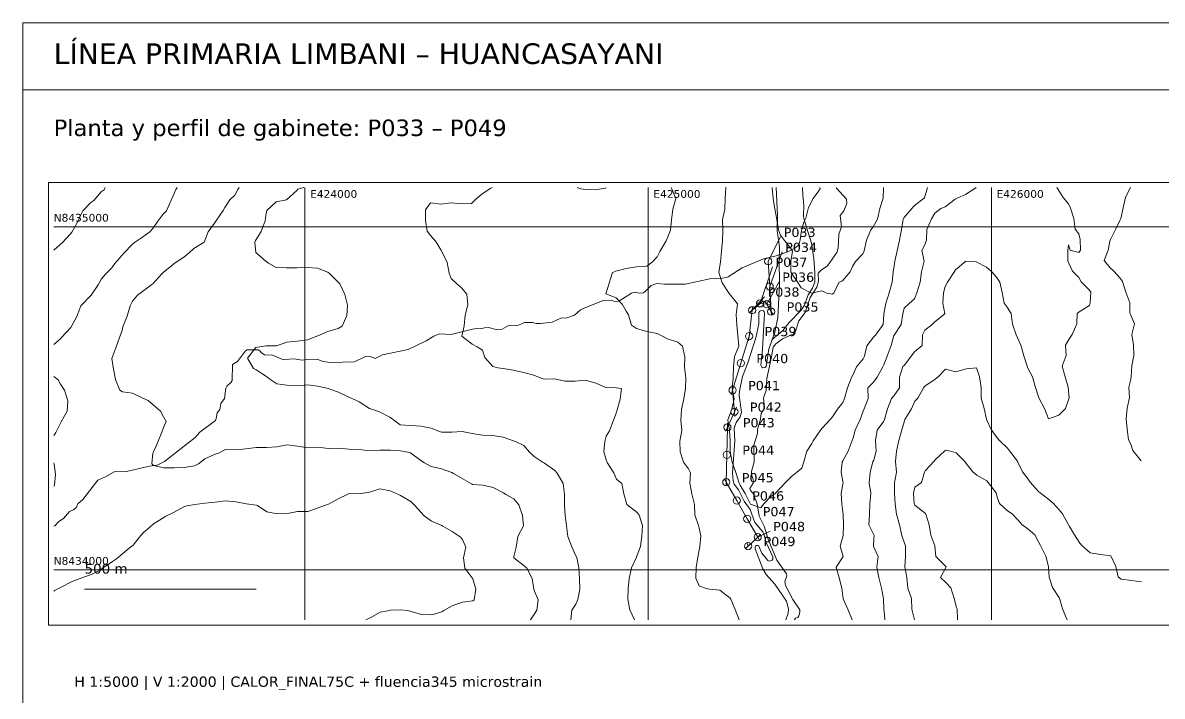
# Paper-space layout 'LP-07' of a CAD drawing. Header units: metres, sheet in millimetres. Extents: x 10 to 410, y 10 to 287.
# Drawn here: x 10 to 231.3, y 156.2 to 287 of the extents above; entities that cross this region are included whole.
import ezdxf

# ---------------------------------------------------------------- set-up
doc = ezdxf.new("R2010")
doc.units = ezdxf.units.M
for name, color, linetype, lineweight, true_color in [('AGUA', 7, 'Continuous', 13, 0x5ba3c5), ('ALERTA', 7, 'Continuous', 13, 0xc56b20), ('EJE', 7, 'Continuous', 18, 0x087f8c), ('GRILLA', 7, 'Continuous', 13, 0xd2dce3), ('MARCO', 7, 'Continuous', 13, 0x163b55), ('POSTES', 7, 'Continuous', 13, 0x244c65), ('RETENIDA', 7, 'Continuous', 13, 0xa77738), ('TERRENO', 7, 'Continuous', 13, 0x777777), ('TEXTO', 7, 'Continuous', 13, 0x163b55), ('VIA', 7, 'Continuous', 13, 0xa7a7a7)]:
    doc.layers.add(name, color=color, linetype=linetype, lineweight=lineweight, true_color=true_color)
doc.styles.add('LP-TEXTO', font='DejaVuSans.ttf')

psp = doc.layouts.new('LP-07')

# ---------------------------------------------------------------- linework, layer by layer
at = {"layer": 'AGUA'}
for points in [[(16, 189.22), (16.2, 189.25), (16.99, 190.1), (17.93, 190.72), (19.08, 192.03), (19.82, 192.39), (20.41, 192.87), (20.72, 193.58), (21.66, 194.37), (24.6, 198.16), (26.09, 198.78), (27.78, 199.74), (30.14, 199.86), (34.61, 200.85), (36.12, 201.03), (37.54, 201.8), (43.49, 206.42), (44.36, 207.48), (47.4, 209.77), (47.59, 210.1), (47.78, 211.23), (48.28, 211.9), (48.47, 213.06), (49.16, 214.02), (49.43, 216.03), (49.6, 216.38), (50.48, 217.18), (50.68, 217.51), (50.7, 220.64), (51.71, 221.2), (53.28, 223.25), (53.61, 223.46), (55.71, 223.47), (56.04, 223.26), (56.28, 222.94), (56.93, 222.52), (58.52, 222.42), (60.31, 221.64), (60.74, 221.57), (62.74, 221.69), (64.27, 221.46), (65.08, 221.58), (67.2, 221.63), (68.28, 221.21), (69.79, 221.02), (74.4, 221.15), (76.56, 222.19), (77.31, 222.23), (78.43, 221.79), (79.86, 222.47), (84.83, 223.56), (88.36, 225.2), (89.81, 226.12), (90.87, 226.57), (93.18, 226.44), (97.35, 227.51), (98.14, 227.61), (98.93, 227.55), (99.7, 227.74), (100.47, 227.79), (101.96, 227.44), (103.1, 227.47), (104.45, 228.26), (105.93, 228.15), (106.3, 228.24), (107.44, 228.77), (108.98, 228.77), (109.72, 228.6), (110.53, 228.6), (112.84, 228.82), (114.48, 229.59), (115.66, 229.71), (117.16, 230.17), (118.35, 231.23), (118.7, 231.43), (122.73, 233.03), (124.27, 233.09), (125.02, 232.88), (125.78, 232.9), (128.22, 234.47), (128.57, 234.6), (128.94, 234.64), (129.69, 234.49), (130.48, 234.57), (130.83, 234.74), (132.02, 235.95), (133.12, 236.38), (134.66, 236.25), (138.64, 236.22), (143.42, 237.25), (145.47, 237.32), (146.64, 237.55), (147.01, 237.67), (149.75, 239.38), (153.85, 241.12), (156.32, 241.74), (158.6, 242.51), (159.96, 243.21), (160.58, 243.73), (160.77, 244.07), (160.96, 244.84), (161.23, 246.64), (161.67, 248.29), (162.07, 249.06), (162.62, 251.1), (163.51, 252.88), (164.25, 253.81), (164.85, 254.77), (164.81, 255)], [(159.88, 171), (160.06, 171.33), (160.54, 171.45), (160.75, 171.78), (160.94, 172.53), (160.9, 172.93), (159.57, 174.96), (158.15, 177.68), (157.99, 178.46), (158.38, 179.58), (158.34, 179.98), (156.44, 182.58), (154.75, 186.68), (153.97, 189.19), (153.02, 191.16), (152.66, 193.52), (151.88, 195.53), (151.34, 196.16), (151.24, 196.56), (151.86, 197.58), (151.93, 197.97), (151.76, 198.71), (151.54, 199.04), (151.54, 199.84), (152.08, 201.69), (151.99, 204.97), (152.7, 207.19), (152.73, 207.98), (153.29, 209.97), (153.42, 211.12), (154.05, 212.12), (153.84, 214.12), (154.41, 215.58), (154.54, 217.9), (155.45, 222.1), (155.72, 224), (156.27, 224.63), (157.56, 225.62), (159.72, 226.58), (160.13, 227.27), (160.7, 229.1), (161.95, 230.69), (162.96, 233.61), (164.21, 235.66), (164.54, 236.8), (164.49, 238.37), (165.05, 238.95), (166.28, 239.79), (168.11, 242.35), (168.36, 243.23), (168.47, 245.92), (169, 247.36), (168.74, 249.56), (169.48, 250.48), (169.9, 251.56), (170.03, 251.94), (169.97, 252.73), (168.05, 254.89), (167.98, 255)]]:
    psp.add_lwpolyline(points, dxfattribs=at)
at = {"layer": 'ALERTA'}
for centre in [(153.19, 232.49), (154.51, 232.31), (155.36, 230.89), (151.07, 226.13), (149.47, 220.88), (148.22, 211.44), (146.75, 203.07), (150.71, 190.63), (152.74, 187.08)]:
    psp.add_circle(centre, 0.7, dxfattribs=at)
at = {"layer": 'EJE'}
psp.add_lwpolyline([(154.79, 240.66), (155.07, 235.78), (155.36, 230.89), (154.51, 232.31), (153.19, 232.49), (151.66, 231.15), (151.07, 226.13), (149.47, 220.88), (147.87, 215.63), (148.22, 211.44), (146.85, 208.41), (146.75, 203.07), (146.64, 197.74), (148.67, 194.19), (150.71, 190.63), (152.74, 187.08), (150.87, 185.34)], dxfattribs=at)
at = {"layer": 'GRILLA'}
psp.add_lwpolyline([(15, 170), (287, 170), (287, 256), (15, 256)], close=True, dxfattribs=at)
for points in [[(64.81, 171), (64.81, 255)], [(131.48, 171), (131.48, 255)], [(198.14, 171), (198.14, 255)], [(16, 247.38), (286, 247.38)], [(154.79, 240.66), (157.19, 245.39)], [(155.07, 235.78), (157.47, 242.49)], [(153.19, 232.49), (155.59, 239.59)], [(154.51, 232.31), (156.91, 236.69)], [(151.66, 231.15), (154.06, 233.79)], [(152.74, 187.08), (155.14, 188.24)], [(16, 180.72), (286, 180.72)]]:
    psp.add_lwpolyline(points, dxfattribs=at)
at = {"layer": 'MARCO'}
psp.add_lwpolyline([(10, 10), (410, 10), (410, 287), (10, 287)], close=True, dxfattribs=at)
psp.add_lwpolyline([(10, 274), (410, 274)], dxfattribs=at)
at = {"layer": 'POSTES'}
for centre in [(154.79, 240.66), (155.07, 235.78), (151.66, 231.15), (147.87, 215.63), (146.85, 208.41), (146.64, 197.74), (148.67, 194.19), (150.87, 185.34)]:
    psp.add_circle(centre, 0.7, dxfattribs=at)
at = {"layer": 'RETENIDA'}
for points in [[(153.19, 232.49), (152.49, 232.58)], [(153.19, 232.49), (153.72, 232.95)], [(154.51, 232.31), (154.15, 232.92)], [(151.66, 231.15), (151.13, 230.68)], [(151.66, 231.15), (151.75, 231.85)], [(154.51, 232.31), (155.21, 232.22)], [(155.36, 230.89), (155.4, 230.18)], [(155.36, 230.89), (155.72, 230.28)], [(151.07, 226.13), (150.96, 225.19)], [(151.07, 226.13), (151.35, 227.04)], [(149.47, 220.88), (149.75, 221.78)], [(149.47, 220.88), (149.2, 219.97)], [(147.87, 215.63), (147.6, 214.72)], [(147.87, 215.63), (147.79, 216.57)], [(148.22, 211.44), (148.61, 212.3)], [(148.22, 211.44), (148.3, 210.5)], [(146.85, 208.41), (146.51, 207.65)], [(146.85, 208.41), (146.87, 209.23)], [(146.75, 203.07), (146.76, 203.9)], [(146.75, 203.07), (146.73, 202.25)], [(146.64, 197.74), (146.29, 198.35)], [(146.64, 197.74), (146.62, 197.03)], [(150.71, 190.63), (150.36, 191.25)], [(150.71, 190.63), (151.06, 190.02)], [(150.87, 185.34), (150.64, 186.01)], [(152.74, 187.08), (153.26, 187.56)], [(152.74, 187.08), (153.09, 186.47)], [(150.87, 185.34), (150.35, 184.85)]]:
    psp.add_lwpolyline(points, dxfattribs=at)
at = {"layer": 'TERRENO'}
for points in [[(40, 255), (39.73, 254.6), (39.22, 253.36), (38.84, 252.54), (37.94, 250.49), (37.23, 249.76), (36.23, 248.44), (35.24, 247.02), (34.67, 246.39), (33.24, 245.36), (31.71, 244.33), (31.25, 243.92), (29.66, 242.28), (29.26, 241.76), (27.88, 240.22), (27.27, 239.4), (26.07, 238.17), (25.27, 237.26), (24.65, 236.12), (23.29, 234.06), (21.29, 232.01), (20.5, 229.96), (19.4, 227.91), (19.31, 227.8), (17.5, 225.85), (17.31, 225.62), (16, 224.49)], [(25.99, 255), (25.79, 254.55), (25.22, 254.14), (23.77, 252.5), (23.23, 252.06), (21.67, 250.44), (21.24, 249.56), (20.67, 248.39), (19.5, 246.34), (19.25, 246.03), (17.69, 244.29), (17.26, 243.92), (16, 242.86)], [(52.01, 255), (51.74, 254.63), (51.21, 253.51), (50.21, 252.58), (49.22, 251.11), (48.9, 250.53), (47.5, 248.47), (47.23, 248.09), (45.98, 246.42), (45.24, 244.37), (43.24, 243.17), (42.29, 242.31), (41.25, 241.44), (39.38, 240.26), (39.26, 240.13), (37.26, 238.52), (37, 238.2), (35.27, 236.29), (35.09, 236.15), (33.28, 234.78), (32.28, 234.09), (31.28, 232.95), (30.84, 232.04), (30.29, 229.99), (29.45, 227.94), (29.3, 227.25), (28.81, 225.89), (28.08, 223.84), (27.32, 221.79), (27.61, 219.74), (28, 217.69), (28.84, 215.65), (29.34, 215.31), (31.34, 215.08), (33.34, 214.09), (34.34, 213.61), (35.34, 212.75), (36.72, 211.57), (37.35, 210.44), (37.88, 209.53), (37.35, 208.36), (37, 207.48), (36.14, 205.43), (35.37, 203.63), (35.26, 203.38), (35.04, 201.33), (35.38, 200.99), (37.38, 200.54), (39.38, 200.53), (41.37, 200.6), (43.37, 200.9), (44.14, 201.35), (45.37, 202.28), (47.36, 203.18), (47.99, 203.41), (49.36, 204.08), (51.36, 204.02), (53.35, 204.26), (55.35, 204.51), (57.35, 204.47), (59.35, 204.65), (61.35, 205.03), (63.35, 204.78), (65.35, 204.41), (67.34, 204.54), (69.34, 204.3), (71.34, 204.34), (73.34, 204.15), (75.34, 204.08), (77.34, 203.84), (79.34, 203.99), (81.34, 203.97), (83.33, 203.83), (85.08, 203.53), (85.33, 203.43), (87.34, 201.95), (88.05, 201.49), (89.34, 200.83), (91.34, 200.35), (93.34, 199.61), (93.65, 199.45), (95.34, 198.44), (97.18, 197.42), (97.34, 197.33), (99.34, 197.2), (101.34, 196.75), (103.34, 195.7), (103.84, 195.39), (105.35, 194.52), (106.35, 193.35), (107.05, 191.3), (107.24, 189.25), (106.18, 187.2), (105.83, 185.15), (105.38, 183.33), (105.35, 183.1), (105.38, 183.04), (107.38, 181.51), (107.91, 181.06), (108.96, 179.02), (109.28, 176.97), (109.4, 176.56), (110.07, 174.92), (109.85, 172.88), (109.41, 172.19), (108.59, 171)], [(64.56, 255), (63.42, 254.67), (63.2, 254.44), (61.2, 252.61), (59.21, 252.2), (57.43, 250.55), (57.22, 249.53), (57.06, 248.5), (56.32, 246.45), (55.23, 244.69), (55.05, 244.4), (55.24, 242.35), (57.24, 240.65), (57.74, 240.31), (59.24, 239.44), (61.24, 239.41), (63.24, 239.37), (65.24, 239.46), (67.24, 239.32), (69.24, 238.54), (69.57, 238.3), (71.24, 236.6), (71.55, 236.26), (72.58, 234.21), (73.07, 232.16), (72.95, 230.12), (72.02, 228.07), (71.27, 227.59), (69.27, 227.03), (67.28, 226.19), (66.78, 226), (65.28, 225.44), (63.28, 225.17), (61.29, 224.96), (59.29, 224.22), (57.29, 224.27), (55.29, 223.92), (53.63, 221.87), (54.81, 219.82), (55.31, 219.57), (57.31, 218.29), (57.98, 217.78), (59.31, 216.88), (61.31, 216.62), (63.31, 216.49), (65.31, 216.69), (67.31, 216.44), (69.31, 215.94), (69.81, 215.77), (71.31, 215.26), (73.31, 214.27), (74.56, 213.74), (75.31, 213.38), (77.31, 212.1), (78.51, 211.7), (79.31, 211.41), (81.32, 210.38), (82.24, 209.66), (83.32, 208.91), (85.32, 208.75), (87.32, 208.65), (89.32, 208.28), (90.82, 207.64), (91.32, 207.49), (93.32, 207.48), (95.31, 207.57), (97.31, 207.19), (99.31, 206.88), (101.31, 206.83), (103.31, 206.51), (105.31, 205.82), (105.71, 205.64), (107.31, 204.9), (108.39, 203.6), (109.32, 202.72), (111.1, 201.56), (111.32, 201.45), (113.32, 200.03), (113.77, 199.51), (114.95, 197.47), (115.19, 195.42), (115.19, 193.37), (115.35, 191.33), (115.63, 189.28), (115.89, 187.23), (116.63, 185.19), (117.37, 183.59), (117.59, 183.14), (118, 181.09), (118.13, 179.05), (118.2, 177), (117.8, 174.95), (117.4, 174.03), (116.64, 172.9), (116.46, 171)], [(101.19, 255), (101.17, 255), (100.77, 254.78), (99.17, 253.68), (98.01, 252.72), (97.18, 251.87), (95.18, 251.8), (93.18, 252.02), (91.19, 251.79), (89.19, 252.01), (88.19, 250.64), (88.2, 248.6), (88.54, 246.55), (89.2, 245.67), (90.21, 244.51), (91.21, 242.87), (91.46, 242.46), (92.42, 240.42), (92.82, 238.37), (93.23, 237.35), (94.23, 236.32), (95.23, 235.51), (96.23, 234.28), (96.44, 232.23), (95.91, 230.19), (95.75, 228.14), (95.26, 226.09), (97.26, 224.56), (98.26, 224.05), (99.26, 223.37), (99.77, 222), (101.27, 220.25), (102.27, 219.96), (103.27, 219.83), (105.27, 219.53), (107.27, 219.08), (109.27, 218.54), (110.7, 217.94), (111.27, 217.74), (113.27, 217.82), (115.27, 217.41), (117.27, 217.4), (119.27, 217.58), (121.27, 216.99), (123.27, 216.17), (125.27, 216.06), (126.27, 215.94), (126.02, 213.89), (125.45, 211.84), (125.28, 211.16), (124.72, 209.79), (123.96, 207.74), (123.3, 206.71), (123.08, 205.69), (122.85, 203.64), (123.31, 202.1), (123.49, 201.59), (124.82, 199.55), (125.32, 198.32), (126.32, 197.5), (126.76, 195.46), (127.33, 193.41), (129.34, 191.88), (129.74, 191.37), (130.34, 189.32), (130.24, 187.27), (129.97, 185.23), (129.36, 183.58), (129.23, 183.17), (128.21, 181.12), (127.75, 179.07), (127.6, 177.03), (127.5, 174.98), (127.92, 172.93), (128.84, 171)], [(123.25, 255), (123.15, 254.85), (121.16, 254.57), (119.16, 254.62), (118.16, 254.83), (117.7, 255)], [(135.93, 255), (136, 254.88), (136.84, 252.84), (136.28, 250.79), (135.99, 248.74), (135.78, 246.69), (135.17, 245.09), (134.93, 244.64), (133.72, 242.59), (133.19, 241.56), (132.3, 240.53), (131.19, 239.74), (129.2, 239.58), (127.2, 239.24), (125.2, 238.76), (124.54, 238.46), (123.88, 236.41), (123.22, 234.36), (125.22, 233.55), (126.42, 232.32), (127.22, 230.96), (127.62, 230.28), (128.23, 228.23), (129.23, 227.62), (131.23, 227.05), (133.23, 226.64), (134.09, 226.2), (135.23, 225.62), (137.23, 224.98), (138.16, 224.17), (138.57, 222.12), (138.54, 220.07), (138.81, 218.02), (138.73, 215.97), (138.38, 213.93), (137.91, 211.88), (137.84, 209.83), (138.02, 207.78), (137.64, 205.73), (137.66, 203.68), (138.35, 201.64), (139.3, 200.36), (139.67, 199.59), (139.58, 197.54), (139.92, 195.5), (140.49, 193.45), (140.56, 191.4), (141.25, 189.36), (141.34, 188.84), (141.68, 187.31), (141.47, 185.26), (141.35, 184.58), (141.14, 183.21), (140.79, 181.16), (140.7, 179.11), (141.37, 177.65), (142.7, 177.07), (143.37, 176.95), (145.37, 176.79), (147.37, 175.24), (147.5, 175.04), (148.38, 172.99), (149.13, 171)], [(146.5, 255), (146.52, 254.91), (146.39, 252.87), (146.33, 250.82), (145.88, 248.77), (145.98, 246.72), (145.92, 244.67), (145.72, 242.62), (145.53, 240.57), (145.19, 238.52), (145.86, 236.48), (147.2, 234.43), (148.83, 232.39), (148.58, 230.34), (148.66, 228.29), (148.91, 226.25), (149.08, 224.2), (148.23, 222.15), (148.02, 220.1), (147.95, 218.05), (147.77, 216), (148.14, 213.95), (147.74, 211.91), (147.27, 210.73), (146.92, 209.85), (147.28, 207.81), (147.39, 205.76), (147.41, 203.71), (147.76, 201.66), (148.5, 199.62), (149.15, 197.57), (149.31, 197.16), (150.31, 195.53), (151.32, 193.48), (153.32, 192.8), (153.89, 193.49), (155.31, 194.96), (156.11, 195.54), (157.3, 196.78), (158.1, 197.6), (159.29, 198.83), (160.29, 199.65), (161.29, 200.47), (161.68, 201.71), (162.28, 203.76), (163.27, 205.25), (163.52, 205.81), (164.91, 207.86), (165.26, 208.22), (166.81, 209.91), (167.26, 210.43), (168.21, 211.97), (169.25, 213.24), (169.62, 214.02), (170.17, 216.07), (170.93, 218.12), (171.23, 218.55), (171.94, 220.17), (173.22, 221.71), (173.48, 222.22), (173.91, 224.27), (175.2, 225.94), (175.63, 226.32), (177.11, 228.38), (177.19, 229.4), (177.23, 230.43), (177.6, 232.48), (178.29, 234.53), (178.83, 236.58), (179.08, 238.62), (179.16, 239.31), (179.37, 240.67), (179.82, 242.72), (180.26, 244.77), (180.7, 246.82), (181, 248.87), (181.13, 249.13), (182.68, 250.92), (183.12, 251.44), (185.12, 252.98), (185.74, 255)], [(155.52, 255), (155.53, 254.94), (155.75, 252.89), (156.08, 250.85), (156.44, 248.8), (156.79, 246.75), (157.16, 245.73), (157.96, 244.71), (159.16, 243.17), (159.5, 242.66), (159.17, 240.61), (159.18, 238.57), (160.52, 236.52), (161.19, 235.5), (163.19, 234.48), (165.18, 234.9), (166.18, 234.49), (167.18, 234.27), (167.52, 234.49), (168.51, 236.55), (169.18, 236.84), (170.67, 238.6), (171.17, 239.63), (171.73, 240.65), (173.16, 242.12), (173.41, 242.7), (173.85, 244.75), (174.71, 246.8), (175.14, 247.36), (175.98, 248.86), (176.49, 250.91), (177.12, 252.96), (177.2, 255)], [(171.1, 171), (171.1, 171.01), (170.25, 173.06), (169.36, 175.1), (169.11, 177.15), (168.53, 179.19), (168.01, 181.24), (169.33, 183.29), (168.78, 185.34), (169.32, 187.39), (169.41, 189.44), (169.31, 191.49), (169.05, 193.53), (168.96, 195.58), (169.29, 197.37), (169.33, 197.63), (169.29, 197.89), (168.94, 199.68), (169.15, 201.73), (169.28, 201.91), (170.29, 203.78), (171.11, 205.83), (171.26, 206.34), (171.7, 207.88), (172.63, 209.93), (173.25, 211.57), (173.44, 211.98), (174.21, 214.03), (174.16, 216.08), (175.23, 217.16), (175.96, 218.13), (177.02, 220.18), (177.22, 220.56), (177.91, 222.24), (178.64, 224.29), (179.2, 226.23), (179.25, 226.34), (180.58, 228.39), (180.95, 230.44), (181.18, 231.54), (182.18, 232.49), (183.18, 233.37), (183.63, 234.54), (184.28, 236.59), (184.57, 238.64), (185.1, 240.69), (184.59, 242.74), (185.14, 243.76), (185.53, 244.79), (185.61, 246.84), (186.49, 248.89), (187.12, 250.04), (188.28, 250.94), (189.12, 251.26), (191.11, 252.76), (191.61, 253), (193.11, 253.64), (195.1, 254.95), (195.16, 255)], [(177.46, 171), (177.46, 171.03), (177.36, 172.05), (177.25, 173.08), (177.19, 175.12), (176.81, 177.17), (176.29, 179.22), (175.9, 181.26), (176.12, 183.31), (175.32, 185.14), (175.24, 185.36), (175.32, 186.72), (175.36, 187.41), (175.32, 187.51), (174.34, 189.45), (174.43, 191.5), (174.5, 193.55), (174.72, 195.6), (174.4, 197.65), (174.58, 199.69), (175.13, 201.74), (175.27, 202.02), (175.73, 203.79), (175.64, 205.84), (175.92, 207.89), (177.25, 209.6), (177.39, 209.94), (177.94, 211.99), (178.71, 214.04), (179.23, 214.61), (180.3, 216.1), (180.3, 218.15), (180.9, 220.2), (181.22, 220.51), (182.56, 222.25), (183.21, 223.07), (184.66, 224.3), (184.73, 226.35), (185.19, 227.3), (186.62, 228.41), (187.19, 228.94), (189.07, 230.46), (188.71, 232.51), (188.83, 234.56), (189.17, 235.79), (189.63, 236.61), (190.96, 238.66), (191.15, 239.03), (193.15, 240.71), (195.15, 240.53), (197.15, 239.54), (198.15, 238.68), (199.15, 237.59), (199.74, 236.64), (200.21, 234.59), (200.62, 232.54), (201.17, 231.78), (201.94, 230.5), (202.23, 228.45), (202.96, 226.41), (203.18, 225.82), (203.85, 224.36), (204.42, 222.31), (205.06, 220.27), (205.2, 219.93), (206.11, 218.22), (206.68, 216.17), (207.21, 214.54), (207.37, 214.13), (208.45, 212.08), (209.23, 210.04), (211.22, 210.79), (212.49, 212.1), (213.21, 214.15), (213.06, 216.19), (212.47, 218.24), (211.86, 220.29), (212.63, 222.34), (212.52, 224.38), (213.18, 225.5), (213.79, 226.44), (214.7, 228.49), (214.76, 230.54), (215.16, 230.88), (217.16, 232.08), (217.29, 232.59), (217.46, 234.64), (217.15, 235.1), (215.54, 236.68), (215.14, 237.5), (213.85, 238.73), (213.13, 240.43), (212.98, 240.77), (212.95, 242.82), (213.12, 243.84), (213.41, 242.82), (215.13, 242.35), (215.42, 242.83), (215.39, 244.88), (215.12, 246.01), (214.39, 246.92), (214.11, 248.97), (213.5, 251.01), (213.1, 251.83), (212.1, 253.06), (211.09, 254.59), (210.85, 255)], [(227.24, 201.9), (225.6, 203.94), (225.23, 205.13), (224.75, 205.99), (224.48, 208.03), (224.31, 210.08), (224.5, 212.13), (224.92, 214.18), (224.8, 216.23), (225.19, 217.76), (225.27, 218.28), (225.38, 220.33), (225.82, 222.38), (225.74, 224.42), (225.39, 226.47), (225.92, 228.52), (225.16, 230.34), (225.04, 230.57), (225, 232.61), (224.21, 234.66), (223.57, 236.71), (223.14, 237.39), (221.93, 238.75), (221.13, 239.43), (220.06, 240.79), (220.79, 242.84), (221.12, 244.6), (221.23, 244.89), (222.31, 246.94), (223.1, 248.58), (223.24, 248.99), (223.71, 251.04), (224.2, 253.09), (225.08, 254.92), (225.16, 255)], [(183.19, 171), (183.17, 171.04), (182.69, 173.09), (182.6, 175.14), (181.92, 177.19), (181.68, 179.23), (181.33, 181.28), (181.45, 183.33), (181.47, 185.38), (181.32, 185.72), (180.72, 187.42), (180.31, 189.47), (179.68, 191.52), (179.41, 193.56), (179.33, 195.61), (179.32, 197.66), (179.69, 199.71), (179.5, 201.76), (179.68, 203.81), (180.13, 205.86), (180.73, 207.91), (181.25, 209.7), (181.31, 209.96), (182.59, 212.01), (183.23, 213.49), (183.82, 214.06), (184.96, 216.11), (185.22, 216.44), (187.22, 217.76), (187.72, 218.17), (189.21, 219.71), (191.21, 219.2), (193.21, 219.79), (195.21, 219.95), (195.81, 218.19), (196.13, 216.14), (196.14, 214.1), (196.73, 212.05), (197.16, 210), (197.24, 209.8), (198.06, 207.96), (199.24, 206.39), (199.63, 205.91), (201.25, 204.34), (201.65, 203.87), (203.18, 201.83), (203.26, 201.66), (204.18, 199.78), (205.26, 198.31), (205.64, 197.74), (207.27, 195.94), (207.57, 195.7), (209.27, 194.36), (210.13, 193.65), (211.28, 192.36), (211.91, 191.61), (213.01, 189.57), (213.28, 189.13), (214.29, 187.52), (215.29, 185.92), (215.67, 185.48), (217.3, 184), (219.3, 183.69), (221.3, 183.45), (222.3, 181.4), (222.73, 179.35), (223.31, 178.92), (225.31, 178.68), (227.31, 178.41)], [(16, 218.3), (16.84, 217.66), (17.34, 216.78), (18.07, 215.61), (18.74, 213.57), (18.61, 211.52), (17.43, 209.47), (17.36, 209.32), (16.44, 207.42), (16, 206.81)], [(191.61, 171), (191.55, 171.07), (191.49, 173.12), (191.35, 173.41), (190.88, 175.16), (190.26, 177.21), (189.33, 178.23), (188.25, 179.25), (189.32, 181.3), (187.32, 183.35), (187.14, 185.39), (186.38, 187.44), (186.03, 189.49), (185.38, 191.53), (185.3, 191.66), (183.29, 193.28), (183.15, 193.58), (182.97, 195.62), (183.28, 196.78), (184.55, 197.68), (185.12, 199.73), (185.27, 199.99), (186.93, 201.78), (187.27, 202.14), (189.07, 203.83), (189.26, 203.98), (189.92, 203.84), (191.26, 203.47), (192.98, 201.8), (193.26, 201.41), (194.51, 199.75), (195.27, 199.13), (197.27, 198.01), (197.53, 197.71), (199.07, 195.67), (199.28, 194.85), (199.71, 193.62), (201.28, 192.17), (202.14, 191.58), (203.29, 190.42), (204.04, 189.54), (205.29, 188.61), (206.54, 187.5), (207.3, 186.18), (207.66, 185.45), (208.71, 183.41), (209.24, 181.36), (209.32, 179.31), (209.99, 177.27), (211.33, 175.22), (211.96, 173.18), (212.77, 171.13), (212.83, 171)], [(16, 201.51), (16.09, 201.27), (16.34, 199.22), (16.15, 197.17), (16, 196.9)], [(16, 176.59), (16.13, 176.69), (17.46, 177.38), (19.46, 178.38), (20.26, 178.75), (21.45, 179.19), (23.45, 179.86), (25.16, 180.81), (25.44, 181), (27.44, 182.36), (28.19, 182.87), (29.43, 183.9), (30.68, 184.93), (31.43, 185.54), (32.59, 186.98), (33.42, 188.01), (34.66, 189.04), (35.41, 189.65), (37.41, 190.92), (37.63, 191.09), (39.4, 191.96), (41.4, 193.03), (41.9, 193.15), (43.39, 193.45), (45.39, 193.65), (47.39, 193.9), (49.39, 194.15), (51.39, 193.96), (53.39, 193.58), (55.39, 193.28), (55.57, 193.2), (57.39, 192), (59.39, 191.62), (61.39, 191.68), (63.38, 192.09), (65.38, 192.05), (67.38, 192.76), (68.58, 193.23), (69.38, 193.46), (71.37, 194.61), (72.87, 195.3), (73.37, 195.53), (75.36, 195.52), (77.36, 195.82), (79.36, 196.49), (81.36, 196.08), (83.11, 195.33), (83.36, 195.19), (85.36, 194.03), (86.09, 193.29), (87.37, 191.86), (87.97, 191.24), (89.37, 190.15), (91.37, 189.34), (91.59, 189.21), (93.37, 188.19), (94.98, 187.17), (95.38, 186.59), (96.05, 185.12), (95.59, 183.07), (95.84, 181.03), (97.4, 178.98), (98, 176.94), (97.66, 174.89), (97.41, 174.7), (95.41, 174.43), (93.42, 173.76), (91.75, 172.82), (91.42, 172.59), (89.43, 171.96), (87.43, 172.06), (85.43, 172.65), (84.76, 172.8), (83.43, 172.95), (81.43, 172.88), (80.93, 172.79), (79.43, 172.51), (77.44, 171.38), (76.66, 171)]]:
    psp.add_lwpolyline(points, dxfattribs=at)
at = {"layer": 'TEXTO'}
psp.add_lwpolyline([(22, 177), (55.33, 177)], dxfattribs=at)
at = {"layer": 'VIA'}
for points in [[(156.98, 242.91), (156.98, 243.46), (156.55, 246.57), (156.59, 249.55), (156.31, 255)], [(161.72, 248.98), (161.63, 249.52), (161.71, 251.55), (161.5, 253.54), (161.45, 255)], [(155.56, 225.46), (157.62, 227.2), (158.88, 228.76), (161.2, 231.19), (161.85, 232.15), (162.52, 234.18), (163.39, 235.43), (163.86, 236.69), (163.86, 238.41), (163.63, 241.23), (163.19, 244.19), (161.98, 248.14)], [(161.98, 248.14), (161.72, 248.98)], [(156.94, 241.16), (156.98, 242.91)], [(158.18, 171), (158.64, 172.3), (158.69, 173.18), (158.33, 174.63), (156.09, 177.92), (154.41, 179.81), (153.73, 180.89), (152.25, 184.82), (152.22, 185.1), (152.32, 185.33), (152.5, 185.44), (152.76, 185.44), (152.94, 185.3), (153.55, 183.95), (154.71, 182.52), (154.99, 182.43), (155.55, 182.6), (155.67, 182.78), (155.69, 183.27), (154.34, 186.16), (154, 187.55), (153.72, 188.1), (152.19, 189.95), (151.27, 192.46), (150.12, 194.07), (149.02, 196.29), (148.2, 197.38), (147.95, 198.04), (147.84, 199.58), (148.27, 205.77), (148.19, 208.22), (148.54, 209.32), (149.36, 210.47), (149.58, 211.37), (149.11, 214.6), (149.19, 215.42), (149.81, 218.3), (150.85, 220.96), (152.37, 225.8), (152.93, 228.5), (152.99, 230.75), (153.15, 231), (153.4, 231.11), (153.85, 231.06), (154.02, 230.86), (154.06, 230.54), (153.66, 223.57), (153.36, 220.47), (153.51, 220.09), (153.73, 219.99), (154.18, 220.05), (154.4, 220.23), (154.9, 223.57), (155.56, 225.46), (156.08, 226.88), (156.64, 229.73), (156.96, 236.18), (156.94, 241.16)]]:
    psp.add_lwpolyline(points, dxfattribs=at)

# ---------------------------------------------------------------- texts
at = {"layer": 'ALERTA', "style": 'LP-TEXTO'}
for s, p in [('P037', (156.19, 239.59)), ('P036', (157.51, 236.69)), ('P035', (158.36, 230.89)), ('P039', (154.07, 226.13)), ('P040', (152.47, 220.88)), ('P042', (151.22, 211.44)), ('P044', (149.75, 203.07)), ('P047', (153.71, 191.14)), ('P048', (155.74, 188.24))]:
    psp.add_text(s, height=1.8, dxfattribs=at).set_placement(p)
at = {"layer": 'POSTES', "style": 'LP-TEXTO'}
for s, p in [('P033', (157.79, 245.39)), ('P034', (158.07, 242.49)), ('P038', (154.66, 233.79)), ('P041', (150.87, 215.63)), ('P043', (149.85, 208.41)), ('P045', (149.64, 197.74)), ('P046', (151.67, 194.19)), ('P049', (153.87, 185.34))]:
    psp.add_text(s, height=1.8, dxfattribs=at).set_placement(p)
at = {"layer": 'TEXTO', "style": 'LP-TEXTO'}
for s, height, p in [('LÍNEA PRIMARIA LIMBANI – HUANCASAYANI', 4, (16, 279)), ('Planta y perfil de gabinete: P033 – P049', 3.2, (16, 265)), ('E424000', 1.5, (65.81, 253)), ('E425000', 1.5, (132.48, 253)), ('E426000', 1.5, (199.14, 253)), ('N8435000', 1.5, (16, 248.38)), ('N8434000', 1.5, (16, 181.72)), ('500 m', 1.9, (22, 180)), ('H 1:5000 | V 1:2000 | CALOR_FINAL75C + fluencia345 microstrain', 2, (20, 158))]:
    psp.add_text(s, height=height, dxfattribs=at).set_placement(p)

doc.saveas('drawing.dxf')
